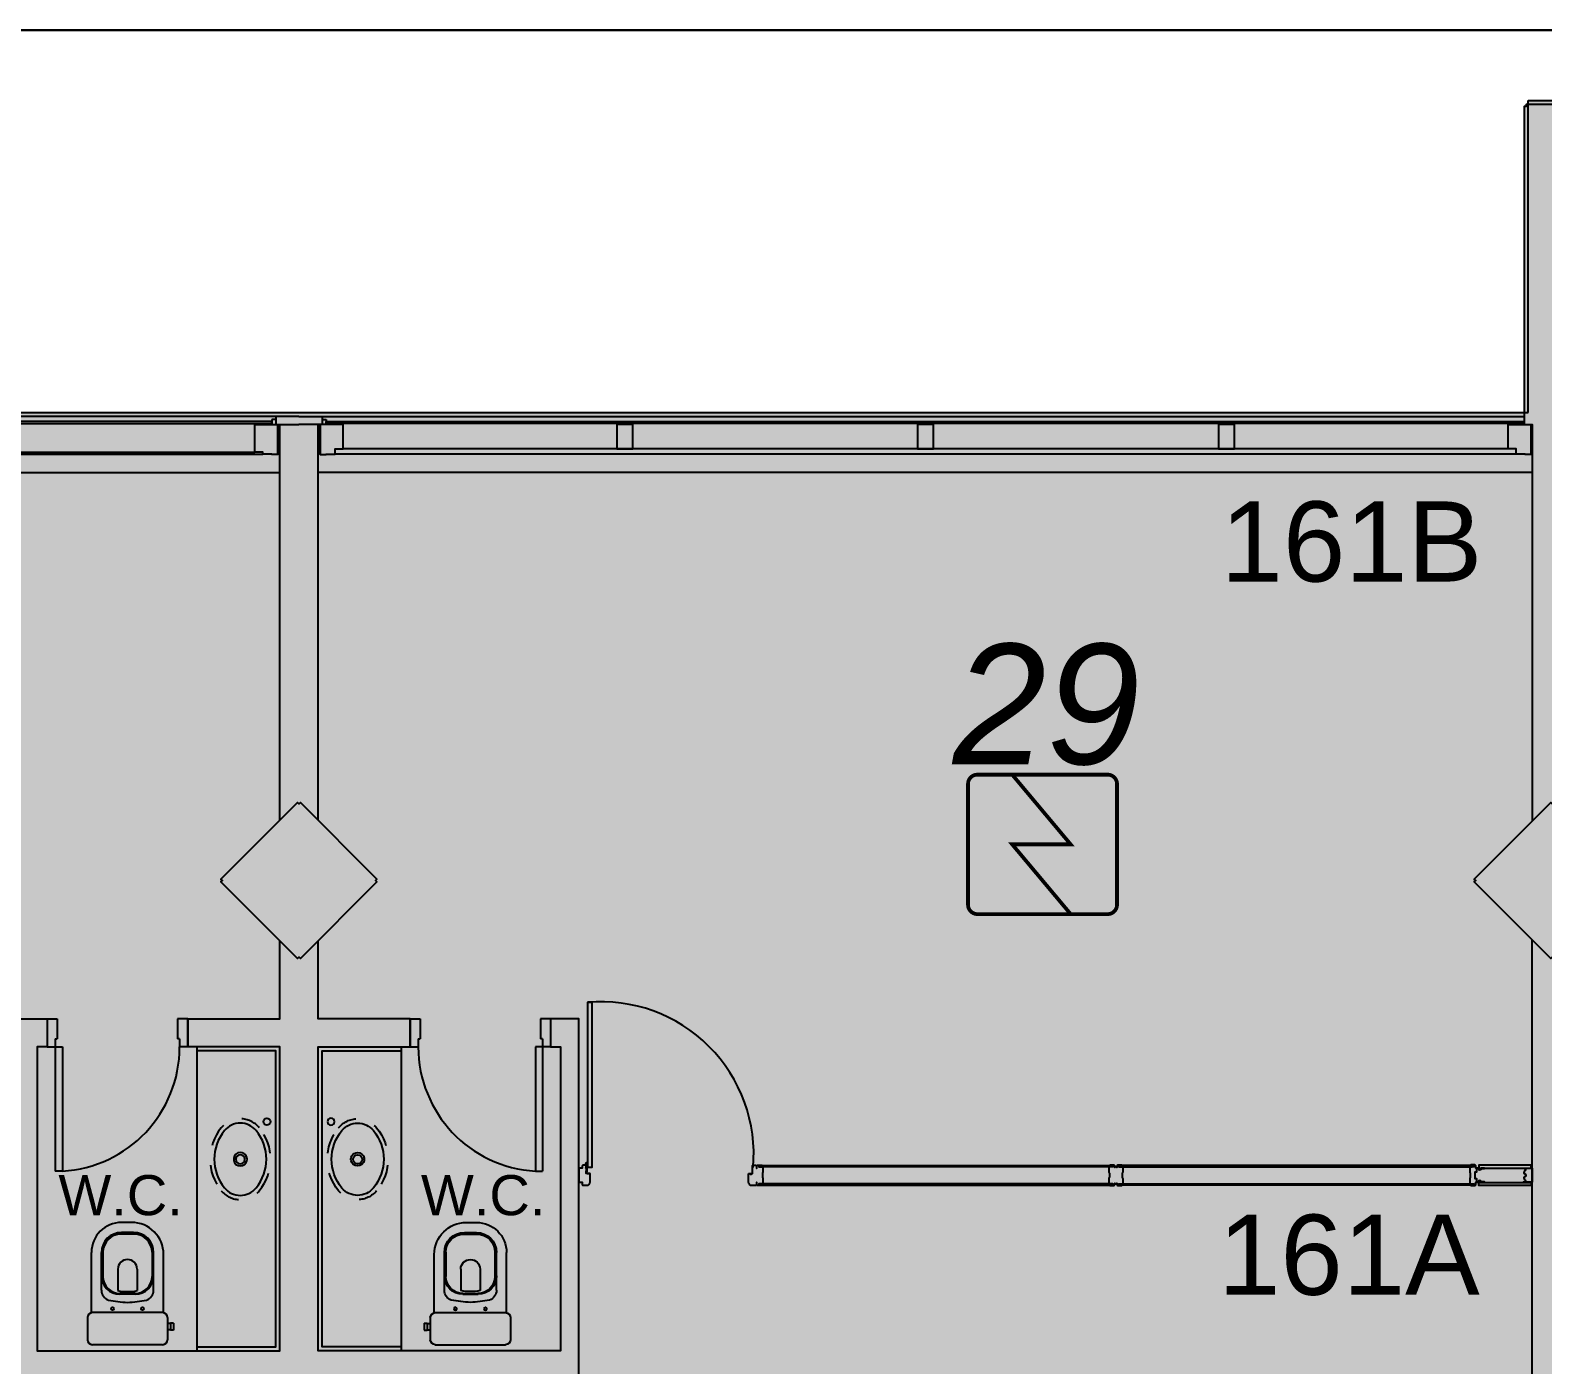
# Model space of a CAD drawing. Header units: metres. Extents: x -331 to 2982, y 362 to 2539.
# Drawn here: x 832.78 to 840.33, y 1633 to 1639.66 of the extents above; entities that cross this region are included whole.
import ezdxf

# ---------------------------------------------------------------- set-up
doc = ezdxf.new("R2010")
doc.units = ezdxf.units.M
doc.linetypes.add('XR_BL2_3 PAV$0$CONTINUOUS', pattern=[0])
doc.linetypes.add('XR_BL2_3 PAV$0$HIDDEN', pattern=[0.375, 0.25, -0.125])
doc.layers.get('0').update_dxf_attribs({"color": 251})
doc.layers.add('_salas', color=251, linetype='Continuous', plot=False)
for name, color, linetype in [('ALV', 251, 'Continuous'), ('CX', 251, 'Continuous'), ('DET. FUMAÇA', 1, 'Continuous'), ('Detector_antigo', 84, 'Continuous'), ('Div', 251, 'Continuous'), ('Est', 251, 'Continuous'), ('Mob', 251, 'Continuous'), ('Texto_Salas', 251, 'Continuous'), ('vid', 251, 'Continuous'), ('Zlixo01', 251, 'Continuous'), ('Zlixo03', 251, 'Continuous')]:
    doc.layers.add(name, color=color, linetype=linetype)
doc.layers.add('Botoeira_antiga', color=74, linetype='Continuous', lineweight=30)
doc.styles.add('ARIAL', font='arial.ttf')
doc.styles.add('X3G_ENTITY_1416BAE9', font='arial.ttf', dxfattribs={"height": 0.6})
doc.styles.add('X3G_ENTITY_14227B57', font='arial.ttf', dxfattribs={"height": 0.4})
doc.styles.add('X3G_ENTITY_14227B59', font='arial.ttf', dxfattribs={"height": 0.4})

# ---------------------------------------------------------------- blocks, each defined once
blk = doc.blocks.new('XR_BL2_3 PAV$0$VOG13')
at = {"layer": 'Mob'}
for p, q in [((-20, -15), (-20, -4)), ((-17.5, -1.5), (17.5, -1.5)), ((20, -15), (20, -4)), ((-23, -8.75), (-21.5, -8.75)), ((-23, -12.25), (-23, -8.75)), ((-23, -12.25), (-21.5, -12.25)), ((-21.5, -12.25), (-21.5, -8.75)), ((-21.5, -9), (-20, -9)), ((-21.5, -12), (-20, -12)), ((-18, -17.45), (-18, -46.5)), ((-17.5, -17.5), (17.5, -17.5)), ((18, -17.45), (18, -47.5)), ((-13, -28.63), (-13, -35.9)), ((-4.8, -39.2), (-4.8, -28.61)), ((-3.8, -26.7), (3.8, -26.7)), ((-3.75, -27.1), (3.75, -27.1)), ((4.8, -39.2), (4.8, -28.61)), ((13, -28.63), (13, -35.9)), ((-13, -35.9), (-13, -47.5)), ((-12.25, -47.6), (-12.25, -35.6)), ((12.25, -47.6), (12.25, -35.6)), ((13, -35.9), (13, -47.5)), ((-3.25, -56.6), (3.25, -56.6)), ((-3, -57.5), (3, -57.5)), ((-2, -62.5), (3, -62.5))]:
    blk.add_line(p, q, dxfattribs=at)
for centre in [(-7.5, -19.4), (7.5, -19.4)]:
    blk.add_circle(centre, 0.75, dxfattribs=at)
for centre, radius, start, end in [((-17.5, -4), 2.5, 90, 180), ((17.5, -4), 2.5, 0, 90), ((-17.5, -15), 2.5, 180, 270), ((17.5, -15), 2.5, 270, 0), ((5.57, -107.06), 84.64, 93.7724, 100.27879), ((-5.57, -107.06), 84.64, 79.72121, 86.2276), ((-7.81, -28.67), 5.19, 109.37837, 179.5279), ((-3.8, -35.9), 9.2, 90, 180), ((-3.75, -35.6), 8.5, 90, 180), ((-0.88, -40.32), 12.35, 85.90745, 108.49787), ((0.88, -40.32), 12.35, 71.50213, 94.09255), ((3.75, -35.6), 8.5, 0, 90), ((3.8, -35.9), 9.2, 0, 90), ((7.81, -28.67), 5.19, 0.4721, 70.62163), ((0, -39.2), 4.8, 180, 0), ((-2, -46.5), 16, 180, 270), ((-3, -47.5), 10, 180, 270), ((-3.25, -47.6), 9, 180, 270), ((3, -47.5), 10, 270, 0), ((3, -47.5), 15, 270, 0), ((3.25, -47.6), 9, 270, 0)]:
    blk.add_arc(centre, radius, start, end, dxfattribs=at)
blk = doc.blocks.new('XR_BL2_3 PAV$0$CUB_EMB_L5917')
at = {"layer": 'Mob', "linetype": 'XR_BL2_3 PAV$0$HIDDEN', "ltscale": 0.05}
for points in [[(0.1568, 0.2924, 0.358975), (-0.1568, 0.2924)], [(-0.1568, 0.2924, 0.471699), (-0.1569, 0.1027)], [(0.1568, 0.1026, 0.472393), (0.1568, 0.2924)], [(-0.1569, 0.1027, 0.359179), (0.1568, 0.1026)]]:
    blk.add_lwpolyline(points, format="xyb", dxfattribs=at)
at = {"layer": 'Mob'}
for points in [[(0.1433, 0.2761, 0.358974), (-0.1433, 0.276)], [(-0.1433, 0.276, 0.471701), (-0.1435, 0.1191)], [(0.1433, 0.119, 0.472527), (0.1433, 0.2761)], [(0, 0.2202, 1), (0, 0.1748)], [(0, 0.1748, 1), (0, 0.2202)], [(-0.1435, 0.1191, 0.359169), (0.1433, 0.119)]]:
    blk.add_lwpolyline(points, format="xyb", dxfattribs=at)
blk.add_lwpolyline([(0.0336, 0.1975, 1.732057), (-0.0168, 0.1684, 0.577348)], format="xyb", close=True, dxfattribs=at)
blk.add_circle((0.1874, 0.0647), 0.0175, dxfattribs=at)
blk = doc.blocks.new('XR_BL2_3 PAV$0$PERFIL_UNIT_12')
at = {"layer": 'CX'}
blk.add_lwpolyline([(0, 0.12), (-0.08, 0.12), (-0.08, 0), (0, 0)], close=True, dxfattribs=at)
blk = doc.blocks.new('Detector de fumaça')
at = {"layer": 'DET. FUMAÇA', "linetype": 'Continuous', "lineweight": 15, "const_width": 0.0187}
blk.add_lwpolyline([(774.5995, 539.8158), (775.2491, 539.8158, -0.414214), (775.2958, 539.769), (775.2958, 539.1669, -0.414214), (775.2491, 539.1202), (774.5995, 539.1202, -0.414214), (774.5527, 539.1669), (774.5527, 539.769, -0.414214)], format="xyb", close=True, dxfattribs=at)
blk.add_lwpolyline([(774.773, 539.8158), (775.0645, 539.468), (774.773, 539.468), (775.0645, 539.1202)], dxfattribs=at)

msp = doc.modelspace()

# ---------------------------------------------------------------- hatches: boundary and pattern name
at = {"layer": '_salas', "transparency": 33554559}
h = msp.add_hatch(color=256, dxfattribs=at)
h.dxf.hatch_style = 1
h.paths.add_polyline_path([(870.399, 1637.7493), (851.649, 1637.7493), (851.649, 1639.3043), (851.319, 1639.3043), (851.319, 1637.7493), (840.584, 1637.7493), (840.584, 1639.3043), (840.254, 1639.3043), (840.254, 1637.7493), (765.259, 1637.7493), (765.259, 1626.4001), (765.449, 1626.4001), (765.449, 1626.5971), (765.635, 1626.7843), (769.3701, 1626.785), (769.4026, 1626.793), (769.4542, 1626.8336), (770.2116, 1627.5903), (770.2247, 1627.6034), (770.249, 1627.5943), (771.644, 1627.5943), (773.0391, 1627.5943), (773.0634, 1627.6034), (773.0765, 1627.5903), (773.8338, 1626.8336), (773.8855, 1626.793), (773.918, 1626.785), (777.5473, 1626.785), (777.8869, 1626.4454), (777.894, 1626.4525), (778.2407, 1626.785), (781.87, 1626.785), (781.9025, 1626.793), (781.9542, 1626.8336), (782.7115, 1627.5903), (782.7246, 1627.6034), (782.7489, 1627.5943), (784.144, 1627.5943), (785.539, 1627.5943), (785.5633, 1627.6034), (785.5764, 1627.5903), (786.3338, 1626.8336), (786.3854, 1626.793), (786.4179, 1626.785), (790.0473, 1626.785), (790.3869, 1626.4454), (790.3939, 1626.4525), (790.7406, 1626.785), (794.3699, 1626.785), (794.4024, 1626.793), (794.4541, 1626.8336), (795.2114, 1627.5903), (795.2245, 1627.6034), (795.2489, 1627.5943), (796.6439, 1627.5943), (798.0389, 1627.5943), (798.0633, 1627.6034), (798.0764, 1627.5903), (798.8337, 1626.8336), (798.8854, 1626.793), (798.9179, 1626.785), (802.5473, 1626.785), (802.8869, 1626.4454), (802.8939, 1626.4525), (803.2406, 1626.785), (806.8699, 1626.785), (806.9024, 1626.793), (806.9541, 1626.8336), (807.7114, 1627.5903), (807.7245, 1627.6034), (807.7489, 1627.5943), (809.1439, 1627.5943), (810.5389, 1627.5943), (810.5633, 1627.6034), (810.5764, 1627.5903), (811.3337, 1626.8336), (811.3854, 1626.793), (811.4179, 1626.785), (815.0472, 1626.785), (815.3868, 1626.4454), (815.3939, 1626.4525), (815.7405, 1626.785), (819.3699, 1626.785), (819.4024, 1626.793), (819.454, 1626.8336), (820.2114, 1627.5903), (820.2245, 1627.6034), (820.2488, 1627.5943), (821.6438, 1627.5943), (823.0389, 1627.5943), (823.0632, 1627.6034), (823.0763, 1627.5903), (823.8336, 1626.8336), (823.8853, 1626.793), (823.9178, 1626.785), (827.5477, 1626.785), (827.8873, 1626.4454), (827.8943, 1626.4525), (828.241, 1626.785), (831.8704, 1626.785), (831.9028, 1626.793), (831.9545, 1626.8336), (832.7119, 1627.5903), (832.7249, 1627.6034), (832.7493, 1627.5943), (834.1443, 1627.5943), (835.5393, 1627.5943), (835.5637, 1627.6034), (835.5768, 1627.5903), (836.3341, 1626.8336), (836.3858, 1626.793), (836.4183, 1626.785), (840.0615, 1626.785), (840.3941, 1626.4525), (840.7759, 1626.8343), (840.4941, 1627.1161), (840.4941, 1628.0743), (841.254, 1628.0743), (841.254, 1629.9143), (849.6275, 1629.9143), (849.6275, 1626.8343), (849.7675, 1626.8343), (849.7675, 1627.5943), (851.514, 1627.5943), (852.9091, 1627.5943), (852.9334, 1627.6034), (852.9465, 1627.5903), (853.7038, 1626.8336), (853.7555, 1626.793), (853.788, 1626.785), (857.4173, 1626.785), (857.7569, 1626.4454), (857.764, 1626.4525), (858.1107, 1626.785), (861.74, 1626.785), (861.7725, 1626.793), (861.8242, 1626.8336), (862.5815, 1627.5903), (862.5946, 1627.6034), (862.6189, 1627.5943), (864.014, 1627.5943), (865.409, 1627.5943), (865.4333, 1627.6034), (865.4464, 1627.5903), (866.2038, 1626.8336), (866.2554, 1626.793), (866.2879, 1626.785), (870.023, 1626.7843), (870.209, 1626.5971), (870.209, 1626.4001), (870.399, 1626.4001), (870.399, 1626.4001)])
h = msp.add_hatch(color=256, dxfattribs=at)
h.dxf.hatch_style = 1
h.paths.add_polyline_path([(870.379, 1637.7293), (851.629, 1637.7293), (851.629, 1639.2843), (851.299, 1639.2843), (851.299, 1637.7293), (840.564, 1637.7293), (840.564, 1639.2843), (840.234, 1639.2843), (840.234, 1637.7293), (765.239, 1637.7293), (765.239, 1626.3801), (765.429, 1626.3801), (765.429, 1626.5771), (765.615, 1626.7643), (769.3501, 1626.765), (769.3826, 1626.773), (769.4342, 1626.8136), (770.1916, 1627.5703), (770.2047, 1627.5834), (770.229, 1627.5743), (771.624, 1627.5743), (773.0191, 1627.5743), (773.0434, 1627.5834), (773.0565, 1627.5703), (773.8138, 1626.8136), (773.8655, 1626.773), (773.898, 1626.765), (777.5273, 1626.765), (777.8669, 1626.4254), (777.8811, 1626.4254), (778.2207, 1626.765), (781.85, 1626.765), (781.8825, 1626.773), (781.9342, 1626.8136), (782.6915, 1627.5703), (782.7046, 1627.5834), (782.7289, 1627.5743), (784.124, 1627.5743), (785.519, 1627.5743), (785.5433, 1627.5834), (785.5564, 1627.5703), (786.3138, 1626.8136), (786.3654, 1626.773), (786.3979, 1626.765), (790.0273, 1626.765), (790.3669, 1626.4254), (790.3739, 1626.4325), (790.7206, 1626.765), (794.3499, 1626.765), (794.3824, 1626.773), (794.4341, 1626.8136), (795.1914, 1627.5703), (795.2045, 1627.5834), (795.2289, 1627.5743), (796.6239, 1627.5743), (798.0189, 1627.5743), (798.0433, 1627.5834), (798.0564, 1627.5703), (798.8137, 1626.8136), (798.8654, 1626.773), (798.8979, 1626.765), (802.5273, 1626.765), (802.8669, 1626.4254), (802.8739, 1626.4325), (803.2206, 1626.765), (806.8499, 1626.765), (806.8824, 1626.773), (806.9341, 1626.8136), (807.6914, 1627.5703), (807.7045, 1627.5834), (807.7289, 1627.5743), (809.1239, 1627.5743), (810.5189, 1627.5743), (810.5433, 1627.5834), (810.5564, 1627.5703), (811.3137, 1626.8136), (811.3654, 1626.773), (811.3979, 1626.765), (815.0272, 1626.765), (815.3668, 1626.4254), (815.3739, 1626.4325), (815.7205, 1626.765), (819.3499, 1626.765), (819.3824, 1626.773), (819.434, 1626.8136), (820.1914, 1627.5703), (820.2045, 1627.5834), (820.2288, 1627.5743), (821.6238, 1627.5743), (823.0189, 1627.5743), (823.0432, 1627.5834), (823.0563, 1627.5703), (823.8136, 1626.8136), (823.8653, 1626.773), (823.8978, 1626.765), (827.5277, 1626.765), (827.8673, 1626.4254), (827.8743, 1626.4325), (828.221, 1626.765), (831.8504, 1626.765), (831.8828, 1626.773), (831.9345, 1626.8136), (832.6919, 1627.5703), (832.7049, 1627.5834), (832.7293, 1627.5743), (834.1243, 1627.5743), (835.5193, 1627.5743), (835.5437, 1627.5834), (835.5568, 1627.5703), (836.3141, 1626.8136), (836.3658, 1626.773), (836.3983, 1626.765), (840.0415, 1626.765), (840.3741, 1626.4325), (840.7559, 1626.8143), (840.4741, 1627.0961), (840.4741, 1628.0543), (841.234, 1628.0543), (841.234, 1629.8943), (849.6075, 1629.8943), (849.6075, 1626.8143), (849.7475, 1626.8143), (849.7475, 1627.5743), (851.494, 1627.5743), (852.8891, 1627.5743), (852.9134, 1627.5834), (852.9265, 1627.5703), (853.6838, 1626.8136), (853.7355, 1626.773), (853.768, 1626.765), (857.3973, 1626.765), (857.7369, 1626.4254), (857.744, 1626.4325), (858.0907, 1626.765), (861.72, 1626.765), (861.7525, 1626.773), (861.8042, 1626.8136), (862.5615, 1627.5703), (862.5746, 1627.5834), (862.5989, 1627.5743), (863.994, 1627.5743), (865.389, 1627.5743), (865.4133, 1627.5834), (865.4264, 1627.5703), (866.1838, 1626.8136), (866.2354, 1626.773), (866.2679, 1626.765), (870.003, 1626.7643), (870.189, 1626.5771), (870.189, 1626.3801), (870.379, 1626.3801), (870.379, 1626.3801)])

# ---------------------------------------------------------------- linework, layer by layer
at = {"color": 251, "true_color": 0x606060}
msp.add_lwpolyline([(765.259, 1637.7493), (840.254, 1637.7493), (840.254, 1639.3043), (840.584, 1639.3043), (840.584, 1637.7493), (851.319, 1637.7493)], dxfattribs=at)
at = {"layer": 'ALV', "color": 251}
msp.add_line((840.274, 1627.1102), (840.274, 1635.1184), dxfattribs=at)
for points in [[(840.524, 1635.7102), (840.524, 1637.6893), (840.564, 1637.6893), (840.564, 1639.2743), (840.554, 1639.2743), (840.554, 1639.2843), (840.244, 1639.2843), (840.244, 1639.2743), (840.234, 1639.2743), (840.234, 1637.6893), (840.274, 1637.6893), (840.274, 1635.7102)], [(834.2191, 1635.7153), (834.2191, 1637.6893), (834.1241, 1637.6893)], [(835.5191, 1631.2743), (835.5191, 1634.7243), (835.3791, 1634.7243), (835.3791, 1634.5843), (835.4291, 1634.5843), (835.4291, 1633.0693), (834.2191, 1633.0693), (834.2191, 1634.5843), (834.6791, 1634.5843), (834.6791, 1634.7243), (834.2191, 1634.7243), (834.2191, 1635.1133)]]:
    msp.add_lwpolyline(points, dxfattribs=at)
at = {"layer": 'ALV'}
for points in [[(834.0291, 1635.7153), (834.0291, 1637.6893), (834.1241, 1637.6893)], [(832.7291, 1634.7243), (832.8691, 1634.7243), (832.8691, 1634.5843), (832.8191, 1634.5843), (832.8191, 1633.0693), (834.0291, 1633.0693), (834.0291, 1634.5843), (833.5691, 1634.5843), (833.5691, 1634.7243), (834.0291, 1634.7243), (834.0291, 1635.1133)]]:
    msp.add_lwpolyline(points, dxfattribs=at)
at = {"layer": 'Botoeira_antiga'}
msp.add_lwpolyline([(873.4258, 1619.6151), (873.4384, 1638.7551, 0.414214), (872.5384, 1639.6551), (763.3926, 1639.6551, 0.414214), (762.4926, 1638.7551), (762.4801, 1619.6151, 0.414214), (763.3801, 1618.7151), (872.5258, 1618.7151, 0.414214)], format="xyb", close=True, dxfattribs=at)
at = {"layer": 'CX', "color": 251, "true_color": 0x606060}
for p, q in [((834.0091, 1637.7293), (827.9891, 1637.7293)), ((827.9691, 1637.4493), (834.0291, 1637.4493))]:
    msp.add_line(p, q, dxfattribs=at)
at = {"layer": 'CX', "linetype": 'ByBlock', "ltscale": 0.1}
for p, q in [((834.0091, 1637.7144), (833.9891, 1637.7144)), ((833.9891, 1637.7144), (833.9891, 1637.6881)), ((834.1241, 1637.7293), (834.0091, 1637.7293)), ((834.0091, 1637.7293), (834.0091, 1637.6893)), ((834.0091, 1637.6893), (834.1241, 1637.6893))]:
    msp.add_line(p, q, dxfattribs=at)
at = {"layer": 'CX', "color": 251, "linetype": 'ByBlock', "ltscale": 0.1}
for p, q in [((834.1241, 1637.7293), (834.2391, 1637.7293)), ((834.2391, 1637.7293), (834.2391, 1637.6893)), ((834.2391, 1637.7144), (834.2591, 1637.7144)), ((834.2591, 1637.7144), (834.2591, 1637.6881)), ((834.2391, 1637.6893), (834.1241, 1637.6893))]:
    msp.add_line(p, q, dxfattribs=at)
at = {"layer": 'CX', "color": 251}
for p, q in [((834.2391, 1637.7293), (840.234, 1637.7293)), ((834.2291, 1637.6851), (834.2291, 1637.5393)), ((834.2291, 1637.5393), (834.2291, 1637.6851)), ((840.2691, 1637.5393), (840.2691, 1637.6851)), ((840.2691, 1637.6851), (840.2691, 1637.5393)), ((840.2791, 1637.4493), (834.2191, 1637.4493)), ((834.6791, 1634.7243), (834.7291, 1634.7243)), ((834.6791, 1634.7243), (834.6791, 1634.5843)), ((834.7291, 1634.7243), (834.7291, 1634.6243)), ((835.3791, 1634.7243), (835.3291, 1634.7243)), ((835.3291, 1634.7243), (835.3291, 1634.6243)), ((835.3791, 1634.7243), (835.3791, 1634.5843)), ((834.7191, 1634.6243), (834.7191, 1634.5843)), ((834.7191, 1634.6243), (834.7291, 1634.6243)), ((835.3391, 1634.6243), (835.3291, 1634.6243)), ((835.3391, 1634.6243), (835.3391, 1634.5843)), ((834.6791, 1634.5843), (834.7191, 1634.5843)), ((835.3391, 1634.5843), (835.3041, 1634.5843)), ((835.3041, 1634.5843), (835.3041, 1633.9653)), ((835.3791, 1634.5843), (835.3391, 1634.5843)), ((835.3391, 1634.5843), (835.3391, 1633.9653)), ((835.3041, 1633.9653), (835.3391, 1633.9653))]:
    msp.add_line(p, q, dxfattribs=at)
at = {"layer": 'CX'}
for p, q in [((834.0191, 1637.6851), (834.0191, 1637.5393)), ((834.0191, 1637.5393), (834.0191, 1637.6851)), ((832.8691, 1634.7243), (832.9191, 1634.7243)), ((832.8691, 1634.7243), (832.8691, 1634.5843)), ((832.9191, 1634.7243), (832.9191, 1634.6243)), ((833.5691, 1634.7243), (833.5191, 1634.7243)), ((833.5191, 1634.7243), (833.5191, 1634.6243)), ((833.5691, 1634.7243), (833.5691, 1634.5843)), ((832.9091, 1634.6243), (832.9091, 1634.5843)), ((832.9091, 1634.6243), (832.9191, 1634.6243)), ((833.5291, 1634.6243), (833.5191, 1634.6243)), ((833.5291, 1634.6243), (833.5291, 1634.5843)), ((832.8691, 1634.5843), (832.9091, 1634.5843)), ((832.9091, 1634.5843), (832.9441, 1634.5843)), ((832.9091, 1634.5843), (832.9091, 1633.9653)), ((832.9441, 1634.5843), (832.9441, 1633.9653)), ((833.5691, 1634.5843), (833.5291, 1634.5843)), ((832.9441, 1633.9653), (832.9091, 1633.9653))]:
    msp.add_line(p, q, dxfattribs=at)
msp.add_lwpolyline([(833.9039, 1637.6881), (833.9835, 1637.6881), (834.0191, 1637.6881), (834.0191, 1637.5393), (833.9891, 1637.5393), (833.9891, 1637.54), (833.9443, 1637.54), (833.9443, 1637.55), (833.9039, 1637.55)], close=True, dxfattribs=at)
at = {"layer": 'CX', "color": 251}
for points in [[(834.3443, 1637.6881), (834.2647, 1637.6881), (834.2291, 1637.6881), (834.2291, 1637.5393), (834.2591, 1637.5393), (834.2591, 1637.54), (834.3039, 1637.54), (834.3039, 1637.5681), (834.3443, 1637.5681)], [(840.1539, 1637.6881), (840.2335, 1637.6881), (840.2691, 1637.6881), (840.2691, 1637.5393), (840.2391, 1637.5393), (840.2391, 1637.54), (840.1943, 1637.54), (840.1943, 1637.5681), (840.1539, 1637.5681)], [(835.5839, 1634.8076), (835.5841, 1633.9826), (835.5641, 1633.9826), (835.5639, 1634.8076)]]:
    msp.add_lwpolyline(points, close=True, dxfattribs=at)
at = {"layer": 'CX', "color": 251, "linetype": 'Continuous'}
msp.add_lwpolyline([(835.5564, 1633.9923, 0.414214), (835.5544, 1633.9943), (835.5416, 1633.9943, 0.414214), (835.5366, 1633.9893), (835.5366, 1633.9793), (835.5191, 1633.9793), (835.5191, 1633.9133), (835.5191, 1633.9093), (835.5366, 1633.9093), (835.5367, 1633.8993, 0.422579), (835.5415, 1633.8943), (835.56, 1633.8943, 0.414214), (835.5764, 1633.9108), (835.5764, 1633.9513, 0.414214), (835.5744, 1633.9533), (835.5669, 1633.9533), (835.5684, 1633.951), (835.5624, 1633.951), (835.5639, 1633.9533), (835.5564, 1633.9533), (835.5564, 1633.965), (835.5551, 1633.965), (835.5551, 1633.9656), (835.5581, 1633.9656), (835.5581, 1633.9774), (835.5587, 1633.978), (835.5587, 1633.9639), (835.5613, 1633.9639), (835.5613, 1633.9939), (835.5628, 1633.9939), (835.5628, 1633.9965, 3.099483), (835.556, 1633.9951, -0.294496), (835.5571, 1633.9933), (835.5571, 1633.9806), (835.5551, 1633.9806), (835.5551, 1633.981), (835.5564, 1633.981), (835.5564, 1633.9923)], format="xyb", close=True, dxfattribs=at)
at = {"layer": 'CX', "color": 251}
for points in [[(836.4075, 1633.9), (836.4075, 1633.9075), (836.4062, 1633.9075), (836.4063, 1633.898, -0.422579), (836.4015, 1633.8929), (836.383, 1633.8929, -0.414214), (836.3664, 1633.9094), (836.3664, 1633.9509, -0.414214), (836.3684, 1633.9529), (836.3759, 1633.9529), (836.3744, 1633.9506), (836.3804, 1633.9506), (836.3789, 1633.9529), (836.3864, 1633.9529), (836.3864, 1633.9929, -0.414214), (836.3884, 1633.9949), (836.4012, 1633.9949, -0.414214), (836.4062, 1633.99), (836.4062, 1633.9795), (836.4075, 1633.9795), (836.4075, 1633.9887, -0.439162), (836.4135, 1633.9953), (836.4315, 1633.9953, -0.414214), (836.4325, 1633.9943), (836.4325, 1633.9938), (836.4175, 1633.9938), (836.4175, 1633.9865), (836.4323, 1633.9865, -0.322891), (836.438, 1633.9813), (836.438, 1633.961, -0.13729), (836.4372, 1633.9584), (836.4357, 1633.9558, 0.13729), (836.4349, 1633.9532), (836.4349, 1633.9443), (836.4349, 1633.9355, 0.13729), (836.4357, 1633.9329), (836.4372, 1633.9303, -0.13729), (836.438, 1633.9277), (836.438, 1633.9073, -0.322891), (836.4323, 1633.9021), (836.4175, 1633.9021), (836.4175, 1633.8948), (836.4325, 1633.8948), (836.4325, 1633.8943, -0.414214), (836.4315, 1633.8933), (836.4135, 1633.8933, -0.439162)], [(838.2003, 1633.9863), (838.1963, 1633.9863, 0.414214), (838.1933, 1633.9833), (838.1933, 1633.9887, 0.439162), (838.1873, 1633.9953), (838.1693, 1633.9953, 0.414214), (838.1683, 1633.9943), (838.1683, 1633.9938), (838.1833, 1633.9938), (838.1833, 1633.9865), (838.1685, 1633.9865, 0.322891), (838.1628, 1633.9813), (838.1628, 1633.961, 0.13729), (838.1635, 1633.9584), (838.1651, 1633.9558, -0.13729), (838.1658, 1633.9532), (838.1658, 1633.9443), (838.1658, 1633.9355, -0.13729), (838.1651, 1633.9329), (838.1635, 1633.9303, 0.13729), (838.1628, 1633.9277), (838.1628, 1633.9073, 0.322891), (838.1685, 1633.9021), (838.1833, 1633.9021), (838.1833, 1633.8948), (838.1683, 1633.8948), (838.1683, 1633.8943, 0.414214), (838.1693, 1633.8933), (838.1873, 1633.8933, 0.439162), (838.1933, 1633.9), (838.1933, 1633.9053, 0.414214), (838.1963, 1633.9023), (838.2003, 1633.9023, 0.414214), (838.2033, 1633.9053), (838.2033, 1633.9, 0.439162), (838.2092, 1633.8933), (838.2273, 1633.8933, 0.414214), (838.2283, 1633.8943), (838.2283, 1633.8948), (838.2133, 1633.8948), (838.2133, 1633.9021), (838.2281, 1633.9021, 0.322891), (838.2338, 1633.9073), (838.2338, 1633.9277, 0.13729), (838.233, 1633.9303), (838.2315, 1633.9329, -0.13729), (838.2307, 1633.9355), (838.2307, 1633.9443), (838.2307, 1633.9532, -0.13729), (838.2315, 1633.9558), (838.233, 1633.9584, 0.13729), (838.2338, 1633.961), (838.2338, 1633.9813, 0.322891), (838.2281, 1633.9865), (838.2133, 1633.9865), (838.2133, 1633.9938), (838.2283, 1633.9938), (838.2283, 1633.9943, 0.414214), (838.2273, 1633.9953), (838.2092, 1633.9953, 0.439162), (838.2033, 1633.9887), (838.2033, 1633.9833, 0.414214)], [(840.2346, 1633.9563), (840.237, 1633.9668, -0.194954), (840.2379, 1633.9681), (840.2395, 1633.9691, 0.387702), (840.2402, 1633.9717), (840.2386, 1633.9748), (840.239, 1633.9751), (840.2414, 1633.9705), (840.2418, 1633.9712), (840.2418, 1633.9777), (840.23, 1633.9777), (840.23, 1633.9793), (840.274, 1633.9793), (840.274, 1633.9093), (840.23, 1633.9093), (840.23, 1633.9109), (840.2418, 1633.9109), (840.2418, 1633.9174), (840.2414, 1633.9181), (840.239, 1633.9136), (840.2386, 1633.9138), (840.2402, 1633.9169, 0.387702), (840.2395, 1633.9195), (840.2379, 1633.9206, -0.194954), (840.237, 1633.9218), (840.2346, 1633.9323, -0.268551), (840.2361, 1633.9371), (840.2439, 1633.9422), (840.2439, 1633.9465), (840.2361, 1633.9515, -0.268551)]]:
    msp.add_lwpolyline(points, format="xyb", close=True, dxfattribs=at)
at = {"layer": 'CX', "color": 251, "linetype": 'XR_BL2_3 PAV$0$CONTINUOUS'}
msp.add_lwpolyline([(839.9688, 1633.8933), (839.987, 1633.8933, 0.420879), (839.9928, 1633.8998), (839.9928, 1633.9095), (840.0128, 1633.9095), (840.0128, 1633.9155), (840.0177, 1633.9146), (840.0182, 1633.9126, 0.414214), (840.0212, 1633.9096), (840.0297, 1633.9096), (840.036, 1633.9096), (840.036, 1633.9108), (840.0297, 1633.9108), (840.0212, 1633.9108, -0.414214), (840.0194, 1633.9126), (840.0189, 1633.9148, 0.414214), (840.0179, 1633.9158), (840.0107, 1633.9171, -0.212526), (840.0093, 1633.918), (840.0088, 1633.9188), (840.0079, 1633.9182), (840.0088, 1633.9168, 0.204506), (840.0101, 1633.9159), (840.0113, 1633.9157), (840.0113, 1633.911), (839.9985, 1633.911), (839.9985, 1633.927), (839.9893, 1633.927), (839.9893, 1633.9466), (839.9893, 1633.962), (839.9985, 1633.962), (839.9985, 1633.978), (840.0113, 1633.978), (840.0113, 1633.9733), (840.0101, 1633.9731, 0.204506), (840.0088, 1633.9723), (840.0079, 1633.9709), (840.0088, 1633.9702), (840.0093, 1633.971, -0.212526), (840.0107, 1633.9719), (840.0179, 1633.9732, 0.414214), (840.0189, 1633.9742), (840.0194, 1633.9764, -0.414214), (840.0212, 1633.9782), (840.0255, 1633.9782), (840.036, 1633.9782), (840.036, 1633.9794), (840.0255, 1633.9794), (840.0212, 1633.9794, 0.414214), (840.0182, 1633.9764), (840.0177, 1633.9744), (840.0128, 1633.9736), (840.0128, 1633.9795), (839.9928, 1633.9795), (839.9928, 1633.9892, 0.420879), (839.987, 1633.9957), (839.9688, 1633.9957, 0.414214), (839.9678, 1633.9947), (839.9678, 1633.9942), (839.9828, 1633.9942), (839.9828, 1633.9869), (839.968, 1633.9869, 0.322891), (839.9623, 1633.9817), (839.9623, 1633.9614, 0.13729), (839.963, 1633.9588), (839.9646, 1633.9562, -0.13729), (839.9653, 1633.9536), (839.9653, 1633.9443), (839.9653, 1633.9355, -0.13729), (839.9646, 1633.9329), (839.963, 1633.9303, 0.13729), (839.9623, 1633.9277), (839.9623, 1633.9073, 0.322891), (839.968, 1633.9021), (839.9828, 1633.9021), (839.9828, 1633.8948), (839.9678, 1633.8948), (839.9678, 1633.8943, 0.414214)], format="xyb", close=True, dxfattribs=at)
at = {"layer": 'CX', "color": 251}
for centre, radius, start, end in [((835.6283, 1634.0468), 0.7636, 355.17284, 94.83538), ((835.3391, 1634.5843), 0.62, 180, 266.76384)]:
    msp.add_arc(centre, radius, start, end, dxfattribs=at)
at = {"layer": 'CX', "color": 251, "true_color": 0x606060}
msp.add_arc((832.9091, 1634.5843), 0.62, 273.23616, 0, dxfattribs=at)
at = {"layer": 'Div', "color": 251, "linetype": 'ByBlock'}
for points in [[(840.0077, 1633.9795), (840.2683, 1633.9795), (840.2683, 1633.9945), (840.0077, 1633.9945)], [(840.0077, 1633.9091), (840.2683, 1633.9091), (840.2683, 1633.8941), (840.0077, 1633.8941)]]:
    msp.add_lwpolyline(points, close=True, dxfattribs=at)
at = {"layer": 'Est'}
msp.add_lwpolyline([(834.1241, 1635.0325), (834.1241, 1635.0325), (834.117, 1635.0254), (833.7352, 1635.4073), (833.7422, 1635.4143), (833.7352, 1635.4214), (834.117, 1635.8032), (834.1241, 1635.7962), (834.1241, 1635.7962)], dxfattribs=at)
at = {"layer": 'Est', "color": 251}
for points in [[(834.1241, 1635.0325), (834.1241, 1635.0325), (834.1312, 1635.0254), (834.513, 1635.4073), (834.5059, 1635.4143), (834.513, 1635.4214), (834.1312, 1635.8032), (834.1241, 1635.7962), (834.1241, 1635.7962)], [(840.3741, 1635.0325), (840.3741, 1635.0325), (840.367, 1635.0254), (839.9852, 1635.4073), (839.9922, 1635.4143), (839.9852, 1635.4214), (840.367, 1635.8032), (840.3741, 1635.7962), (840.3741, 1635.7962)]]:
    msp.add_lwpolyline(points, dxfattribs=at)
at = {"layer": 'Mob'}
for p, q in [((833.2891, 1633.7093), (833.2391, 1633.7093)), ((833.3016, 1633.6503), (833.2366, 1633.6503)), ((833.2991, 1633.6593), (833.2391, 1633.6593)), ((833.0891, 1633.2588), (833.0891, 1633.5593)), ((833.1391, 1633.4433), (833.1391, 1633.5593)), ((833.1466, 1633.5603), (833.1466, 1633.4403)), ((833.3916, 1633.5603), (833.3916, 1633.4403)), ((833.3991, 1633.4433), (833.3991, 1633.5593)), ((833.4491, 1633.2588), (833.4491, 1633.5493)), ((833.1391, 1633.3706), (833.1391, 1633.4433)), ((833.2211, 1633.4763), (833.2211, 1633.3704)), ((833.3171, 1633.4763), (833.3171, 1633.3704)), ((833.3991, 1633.3706), (833.3991, 1633.4433)), ((833.3071, 1633.3513), (833.2311, 1633.3513)), ((833.3066, 1633.3553), (833.2316, 1633.3553)), ((833.4441, 1633.2593), (833.0941, 1633.2593)), ((833.0691, 1633.2343), (833.0691, 1633.1243)), ((833.4691, 1633.2343), (833.4691, 1633.1243)), ((833.4841, 1633.2043), (833.4691, 1633.2043)), ((833.4841, 1633.2068), (833.4841, 1633.1718)), ((833.4991, 1633.2068), (833.4841, 1633.2068)), ((833.4991, 1633.2068), (833.4991, 1633.1718)), ((833.4841, 1633.1743), (833.4691, 1633.1743)), ((833.4991, 1633.1718), (833.4841, 1633.1718)), ((833.4441, 1633.0993), (833.0941, 1633.0993))]:
    msp.add_line(p, q, dxfattribs=at)
for points in [[(833.6141, 1633.0693), (833.6141, 1633.0693), (834.0291, 1633.0693), (834.0291, 1634.5843), (833.6141, 1634.5843), (833.6141, 1633.0693)], [(833.6141, 1633.0893), (834.0091, 1633.0893), (834.0091, 1634.5643), (833.6142, 1634.5643)]]:
    msp.add_lwpolyline(points, dxfattribs=at)
at = {"layer": 'Mob', "color": 251}
for points in [[(834.6341, 1633.0693), (834.6341, 1633.0693), (834.2191, 1633.0693), (834.2191, 1634.5843), (834.6341, 1634.5843), (834.6341, 1633.0693)], [(834.6341, 1633.0893), (834.2391, 1633.0893), (834.2391, 1634.5643), (834.634, 1634.5643)]]:
    msp.add_lwpolyline(points, dxfattribs=at)
at = {"layer": 'Mob', "linetype": 'XR_BL2_3 PAV$0$HIDDEN', "ltscale": 0.05}
for points in [[(833.7367, 1634.1811, 0.358975), (833.7367, 1633.8675)], [(833.9264, 1634.1811, 0.472393), (833.7367, 1634.1811)], [(833.9263, 1633.8674, 0.359179), (833.9264, 1634.1811)], [(833.7367, 1633.8675, 0.471699), (833.9263, 1633.8674)]]:
    msp.add_lwpolyline(points, format="xyb", dxfattribs=at)
at = {"layer": 'Mob'}
for points in [[(833.753, 1634.1676, 0.358974), (833.753, 1633.881)], [(833.9101, 1634.1677, 0.472527), (833.753, 1634.1676)], [(833.91, 1633.8809, 0.359169), (833.9101, 1634.1677)], [(833.8542, 1634.0243, 1), (833.8089, 1634.0243)], [(833.8089, 1634.0243, 1), (833.8542, 1634.0243)], [(833.753, 1633.881, 0.471701), (833.91, 1633.8809)]]:
    msp.add_lwpolyline(points, format="xyb", dxfattribs=at)
msp.add_lwpolyline([(833.8316, 1634.0579, 1.732057), (833.8607, 1634.0075, 0.577348)], format="xyb", close=True, dxfattribs=at)
for centre, radius in [((833.9644, 1634.2117), 0.0175), ((833.1941, 1633.2783), 0.0075), ((833.3441, 1633.2783), 0.0075)]:
    msp.add_circle(centre, radius, dxfattribs=at)
for centre, radius, start, end in [((833.2391, 1633.5593), 0.15, 90, 180), ((833.2891, 1633.5493), 0.16, 0, 90), ((833.2391, 1633.5593), 0.1, 90, 180), ((833.2366, 1633.5603), 0.09, 90, 180), ((833.2991, 1633.5593), 0.1, 0, 90), ((833.3016, 1633.5603), 0.09, 0, 90), ((833.2691, 1633.4763), 0.048, 0, 180), ((833.2311, 1633.4433), 0.092, 180, 270), ((833.2316, 1633.4403), 0.085, 180, 270), ((833.3066, 1633.4403), 0.085, 270, 0), ((833.3071, 1633.4433), 0.092, 270, 0), ((833.1909, 1633.371), 0.0519, 180.4721, 250.62163), ((833.2603, 1633.4875), 0.1235, 251.50213, 274.09255), ((833.2779, 1633.4875), 0.1235, 265.90745, 288.49787), ((833.3472, 1633.371), 0.0519, 289.37837, 359.5279), ((833.0941, 1633.2343), 0.025, 90, 180), ((833.3248, 1634.1549), 0.8464, 259.72121, 266.2276), ((833.2134, 1634.1549), 0.8464, 273.7724, 280.27879), ((833.4441, 1633.2343), 0.025, 0, 90), ((833.0941, 1633.1243), 0.025, 180, 270), ((833.4441, 1633.1243), 0.025, 270, 0)]:
    msp.add_arc(centre, radius, start, end, dxfattribs=at)
at = {"layer": 'vid', "color": 251}
for p, q in [((840.1539, 1637.5681), (834.3443, 1637.5681)), ((840.1943, 1637.54), (834.3039, 1637.54))]:
    msp.add_line(p, q, dxfattribs=at)
at = {"layer": 'vid'}
for p, q in [((828.0539, 1637.54), (833.9443, 1637.54)), ((828.0943, 1637.55), (833.9039, 1637.55))]:
    msp.add_line(p, q, dxfattribs=at)
msp.add_lwpolyline([(828.0091, 1637.6941), (833.9891, 1637.6941), (833.9891, 1637.7041), (828.0091, 1637.7041)], dxfattribs=at)
at = {"layer": 'vid', "color": 251}
msp.add_lwpolyline([(840.234, 1637.6941), (834.2591, 1637.6941), (834.2591, 1637.7041), (840.234, 1637.7041)], dxfattribs=at)
for points in [[(836.4202, 1633.9938), (838.1833, 1633.9938), (838.1833, 1633.9865), (836.4202, 1633.9865)], [(839.9743, 1633.9938), (838.2133, 1633.9938), (838.2133, 1633.9865), (839.9743, 1633.9865)], [(836.4202, 1633.8948), (838.1833, 1633.8948), (838.1833, 1633.9021), (836.4202, 1633.9021)], [(839.9743, 1633.8948), (838.2133, 1633.8948), (838.2133, 1633.9021), (839.9743, 1633.9021)]]:
    msp.add_lwpolyline(points, close=True, dxfattribs=at)

# ---------------------------------------------------------------- block references
at = {"layer": 'DET. FUMAÇA', "linetype": 'Continuous', "lineweight": 0}
msp.add_blockref('Detector de fumaça', (62.9078, 1096.1267), dxfattribs=at)
at = {"layer": 'Zlixo01', "color": 251, "xscale": -1, "rotation": 270}
msp.add_blockref('XR_BL2_3 PAV$0$CUB_EMB_L5917', (834.2191, 1634.0243), dxfattribs=at)
at = {"layer": 'Zlixo01', "color": 251, "xscale": -0.01000000000021828, "yscale": 0.01000000000021828, "zscale": 0.01000000000021828, "rotation": 180}
msp.add_blockref('XR_BL2_3 PAV$0$VOG13', (834.9791, 1633.0843), dxfattribs=at)
at = {"layer": 'Zlixo03', "color": 251, "linetype": 'ByBlock'}
for p in [(835.7891, 1637.5681), (837.2891, 1637.5681), (838.7891, 1637.5681)]:
    msp.add_blockref('XR_BL2_3 PAV$0$PERFIL_UNIT_12', p, dxfattribs=at)

# ---------------------------------------------------------------- texts
at = {"layer": 'Detector_antigo', "linetype": 'Continuous', "lineweight": 0, "insert": (837.3846, 1636.5947), "char_height": 0.6, "attachment_point": 1, "style": 'X3G_ENTITY_1416BAE9'}
msp.add_mtext_dynamic_manual_height_columns('{\\fArial|b0|i1|c0|p34;29}', width=13.318804, gutter_width=2.5, heights=[0], dxfattribs=at)
at = {"layer": 'Texto_Salas', "color": 251}
for s, style, p in [('161B', 'X3G_ENTITY_14227B59', (838.7203, 1636.9054)), ('161A', 'X3G_ENTITY_14227B57', (838.7076, 1633.3482))]:
    msp.add_text(s, height=0.4, dxfattribs=dict(at, style=style)).set_placement(p)
at = {"layer": 'Texto_Salas', "color": 251, "char_height": 0.2, "width": 2.2626, "attachment_point": 2, "style": 'ARIAL'}
for insert in [(833.2348, 1633.9452), (835.0426, 1633.9452)]:
    msp.add_mtext('W.C.', dxfattribs=dict(at, insert=insert))

doc.saveas('drawing.dxf')
